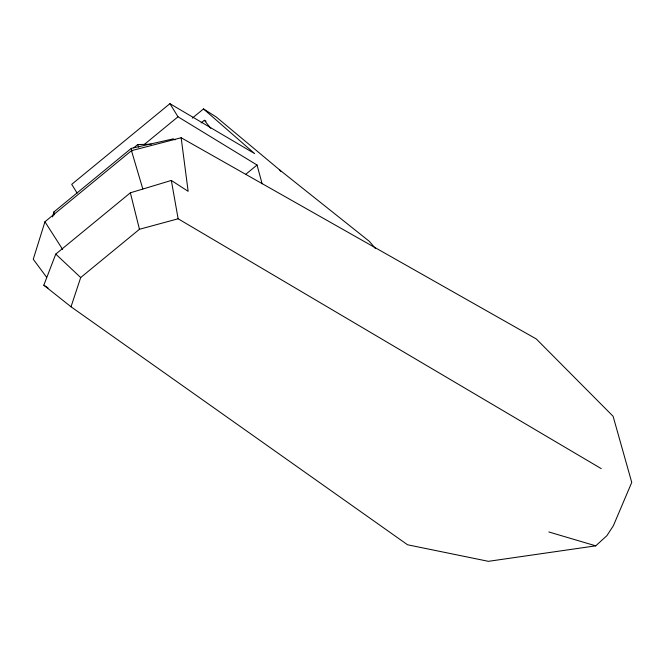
<?xml version="1.0" encoding="UTF-8"?>
<svg xmlns="http://www.w3.org/2000/svg" width="665" height="665" viewBox="0 0 665 665"><rect width="100%" height="100%" fill="white"/><g stroke="black" fill="none" stroke-linecap="round" stroke-linejoin="round"><path stroke-width="1" d="M52.593 216.915L53.84 211.994L131.271 148.386L173.216 138.86L175.02 139.858M181.154 137.746L188.145 191.321L171.329 180.448L130.365 192.808L55.769 254.097L43.815 285.202L71.022 306.781L407.562 544.785L488.418 561.327L595.74 545.84L606.896 535.682L613.404 525.658L631.75 482.408L613.105 416.282L536.273 338.951L181.154 137.746L131.479 150.681L44.946 221.769L33.25 259.259L46.633 277.255M71.022 306.781L80.689 277.546L139.451 229.275L178.137 218.785L601.243 468.634M192.326 118.112L203.498 108.935L254.62 153.59L169.916 103.674L71.72 184.338L77.115 193.083M133.74 147.813L137.713 144.546L151.188 144.214M144.471 144.338L177.996 116.791L257.039 165.02L262.126 183.789M201.121 122.909L204.33 120.274L206.034 121.254M246.058 174.039L257.039 165.02M548.858 531.975L595.74 545.84M203.498 108.935L216.125 116.89L279.741 169.991L369.324 241.329L375.318 248.386M43.815 285.202L48.021 287.92M55.769 254.097L80.689 277.546M279.741 169.991L281.054 171.587M204.33 120.274L210.755 128.32M44.946 221.769L62.635 249.417M169.916 103.674L177.996 116.791M137.713 144.546L138.744 147.256M131.479 150.681L142.817 188.951M130.365 192.808L139.451 229.275M53.84 211.994L54.488 214.828M131.271 148.386L131.911 151.221M171.329 180.448L178.137 218.785"/></g></svg>
